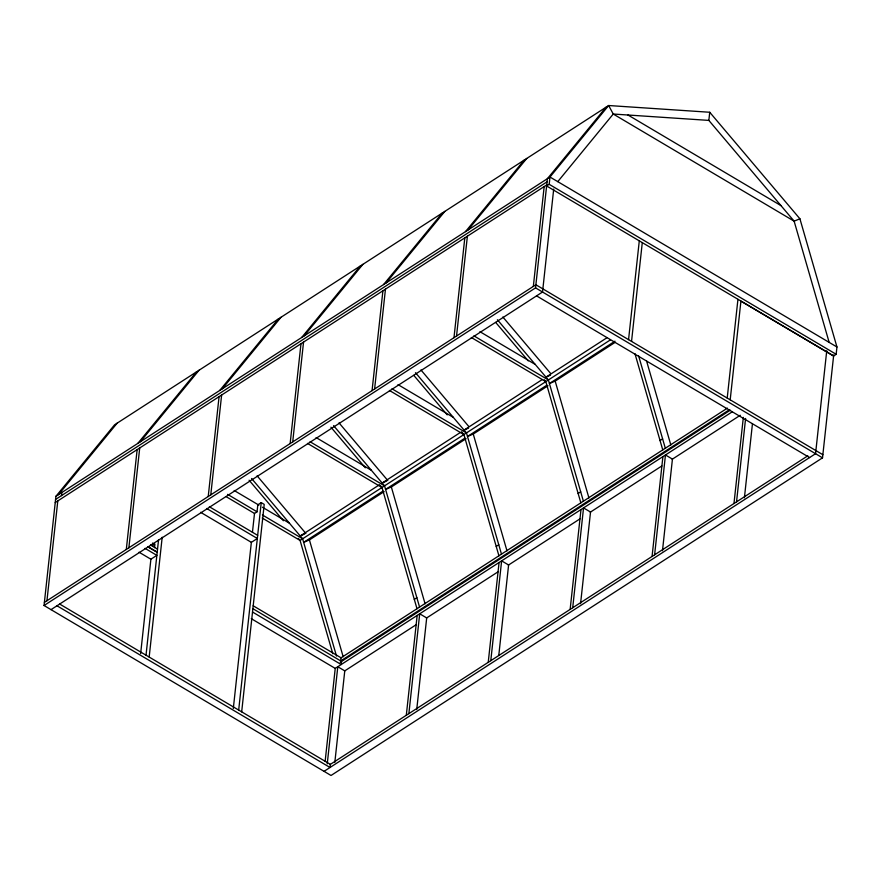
<?xml version="1.0" encoding="UTF-8"?>
<svg xmlns="http://www.w3.org/2000/svg" width="881" height="881" viewBox="0 0 881 881"><rect width="100%" height="100%" fill="white"/><g stroke="black" fill="none" stroke-linecap="round" stroke-linejoin="round"><path stroke-width="1.32" d="M833.712 354.889L822.524 457.834L331.025 775.478L44.05 605.511L55.91 496.322L114.585 424.818L608.65 105.522L709.734 112.261L799.915 218.796L836.95 346.993L836.146 354.349L833.591 356.012L740.921 301.126L730.195 399.831M46.946 600.743L57.794 500.904M61.505 495.607L61.846 492.49M126.302 549.458L137.15 449.618M128.868 547.806L139.716 447.966M140.641 653.581L150.893 559.215L156.862 555.36L145.035 548.356M152.655 542.993L152.358 545.702L154.924 544.04L154.527 547.685M146.015 655.189L158.558 539.745M149.175 657.05L162.192 537.223M208.224 496.521L219.072 396.681M210.779 494.858L221.627 395.029M233.311 708.489L251.36 542.344L257.329 538.489L206.683 508.491M252.429 532.443L254.499 513.458L257.054 511.795L257.814 504.813L261.228 502.611L264.212 504.384L241.68 711.837M238.685 710.075L261.228 502.611M290.135 443.572L300.983 343.744M292.701 441.921L303.549 342.092M325.133 761.382L335.232 668.393L732.133 411.89M327.247 763.838L337.797 666.741L344.768 670.87L334.813 762.494M727.42 408.112L341.046 657.81L340.705 660.937L729.611 409.599M372.057 390.635L382.905 290.807M374.612 388.984L385.46 289.155M406.306 715.284L417.154 615.456M408.872 713.632L419.708 613.793L426.69 617.933L416.735 709.557M453.979 337.698L464.816 237.859M456.534 336.046L467.382 236.207M488.228 662.347L499.064 562.507M490.783 660.695L501.63 560.856L508.601 564.985L498.8 655.244M533.335 286.413L544.172 186.574M44.05 605.511L535.549 287.878L547.409 178.689L606.084 107.185M833.602 355.924L546.627 185.968L549.182 184.316L549.975 177.026L608.65 105.522L613.253 114.034L794.122 221.153L829.153 342.368M553.709 189.052L542.531 292.007L51.021 609.641M570.139 609.41L580.986 509.57M572.705 607.747L583.541 507.919L590.523 512.048L580.568 603.672M628.56 339.637L639.287 240.887M631.545 341.41L642.282 242.66M652.061 556.462L662.908 456.633M654.616 554.81L665.463 454.981L672.434 459.111L662.479 550.735M799.915 218.796L794.122 221.153L708.842 120.4L709.734 112.261M727.21 398.058L737.937 299.353M733.972 503.525L743.333 417.374M736.538 501.873L745.601 418.453M744.401 497.798L752.429 423.948M826.741 350.748L815.553 453.704L324.054 771.349M58.476 494.67L117.151 423.166M137.832 443.385L196.507 371.881M140.387 441.733L199.062 370.229M219.743 390.448L278.418 318.944M222.309 388.785L280.984 317.281M301.665 337.5L360.34 265.996M304.22 335.848L362.895 264.344M383.576 284.563L442.251 213.059M386.142 282.911L444.817 211.407M465.498 231.626L524.173 160.122M468.053 229.974L526.728 158.47M557.772 181.651L613.253 114.034L708.842 120.4M55.91 496.322L549.975 177.026L836.95 346.993M55.569 499.439L547.079 181.805M55.239 502.566L546.738 184.922M44.391 602.395L535.89 284.761L822.865 454.717M379.59 484.671L300.234 535.956L304.76 533.963M460.356 432.483L382.145 483.019L386.671 481.026M542.278 379.535L464.067 430.082L468.593 428.078M606.943 337.753L545.989 377.145L550.515 375.141M610.478 339.835L300.069 540.438L262.219 518.028M383.015 491.08L303.659 542.366L309.418 539.921L384.171 491.609M464.937 438.143L385.581 489.429L391.34 486.984L466.093 438.672M546.848 385.206L467.492 436.491L473.251 434.047L548.015 385.735M614.971 341.189L549.414 383.554L555.173 381.11L614.971 342.456M253.034 608.782L341.531 661.422L341.189 664.538L252.506 612.02M414.301 599.377L416.867 597.725M496.223 546.44L498.778 544.777M578.134 493.492L580.7 491.84M660.056 440.555L662.611 438.903M340.187 662.292L730.162 410.271M344.515 671.036L416.074 624.783M426.437 618.088L497.996 571.846M508.348 565.15L579.907 518.909M590.27 512.213L661.829 465.972M672.181 459.276L740.293 415.259M330.155 764.499L807.811 455.807M627.999 115.015L780.973 205.614M549.182 184.316L836.157 354.272M535.549 287.878L822.524 457.834M536.54 295.873L809.573 457.569M479.936 331.685L535.23 364.437M473.901 335.859L548.378 379.964L583.398 501.19M471.346 337.511L545.813 381.627L580.843 502.842M398.014 384.623L453.308 417.374M391.979 388.796L466.456 432.912L501.476 554.127M389.424 390.459L463.902 434.564L498.921 555.779M316.103 437.56L371.386 470.311M310.068 441.744L384.545 485.849L419.565 607.075M307.502 443.396L381.98 487.501L416.999 608.727M234.181 490.508L258.882 505.132M262.417 507.225L289.475 523.248M227.606 494.362L257.054 511.795M262.406 514.967L302.624 538.787L336.498 656.048M226.23 496.708L254.499 513.458M209.381 506.762L257.67 535.362M200.637 512.313L251.36 542.344M150.475 544.976L157.501 549.138M253.188 605.787L341.046 657.81M147.744 546.638L157.203 552.233L147.788 546.716M139.066 552.211L150.893 559.215M251.283 618.671L335.232 668.393M59.699 604.069L330.364 764.367L330.023 767.483L57.001 605.787M502.864 317.017L550.757 373.599M497.402 319.748L548.378 379.964M495.717 322.446L528.27 360.891M544.216 379.733L545.813 381.627M420.942 369.954L468.835 426.536M415.48 372.685L466.456 432.912M413.806 375.383L447.229 414.874M461.512 431.734L463.902 434.564M339.031 422.891L387.805 480.519M333.569 425.622L384.545 485.849M330.937 427.208L365.307 467.8M380.383 485.618L381.98 487.501M257.109 475.839L305.894 533.457M251.581 478.493L302.624 538.787M249.092 480.222L283.396 520.748M298.307 538.368L300.069 540.438L332.809 653.757M646.566 360.979L670.837 444.993M638.659 355.979L665.32 448.253M634.959 353.688L662.754 449.905M555.173 381.11L588.926 497.93M473.251 434.047L507.004 550.878M391.34 486.984L425.094 603.815M309.418 539.921L343.172 656.752"/></g></svg>
